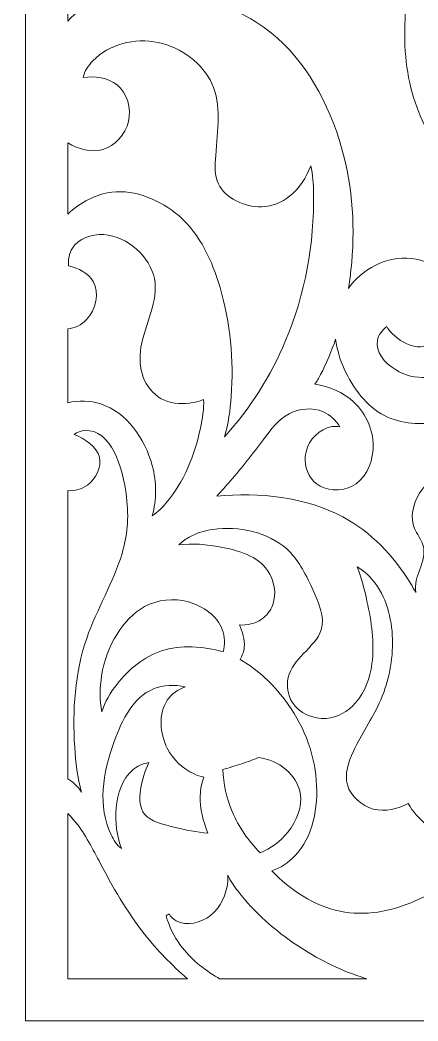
# Model space of a CAD drawing. Header units: centimetres. Extents: x -9.3 to 7.7, y -13.3 to 13.
# Drawn here: x 0.3 to 2.78, y -13.28 to -7.05 of the extents above; entities that cross this region are included whole.
import ezdxf

# ---------------------------------------------------------------- set-up
doc = ezdxf.new("R2010")
doc.units = ezdxf.units.CM
doc.header["$MEASUREMENT"] = 0
doc.layers.add('layer 1', color=7, linetype='Continuous')

msp = doc.modelspace()

# ---------------------------------------------------------------- linework, layer by layer
at = {"layer": 'layer 1', "color": 242, "lineweight": 9}
for points, knots in [([(0.33858, 12.99521), (0.33858, 12.99521), (7.73598, 12.99521), (7.73598, 12.99521), (7.73598, 12.99521), (7.73598, 12.99521), (7.73598, -13.28328), (7.73598, -13.28328), (7.73598, -13.28328), (7.73598, -13.28328), (0.33858, -13.28328), (0.33858, -13.28328), (0.33858, -13.28328), (0.33858, -13.28328), (0.33858, 2.89274), (0.33858, 2.89274), (0.33858, 2.89274), (0.33842, 2.89384), (0.33827, 2.89494), (0.33813, 2.89604), (0.33813, 2.89604), (0.33478, 2.92161), (0.33509, 2.94727), (0.33858, 2.97243), (0.33858, 2.97243), (0.33858, 2.97243), (0.33858, 3.89039), (0.33858, 3.89039), (0.33858, 3.89039), (0.33535, 3.89938), (0.33244, 3.90847), (0.32986, 3.91759), (0.32986, 3.91759), (0.30446, 4.00729), (0.31041, 4.09978), (0.33858, 4.18502), (0.33858, 4.18502), (0.33858, 4.18502), (0.33858, 12.99521), (0.33858, 12.99521)], [0, 0, 0, 0, 0.0909091, 0.0909091, 0.0909091, 0.0909091, 0.1818182, 0.1818182, 0.1818182, 0.1818182, 0.2727273, 0.2727273, 0.2727273, 0.2727273, 0.3636364, 0.3636364, 0.3636364, 0.3636364, 0.4545455, 0.4545455, 0.4545455, 0.4545455, 0.5454545, 0.5454545, 0.5454545, 0.5454545, 0.6363636, 0.6363636, 0.6363636, 0.6363636, 0.7272727, 0.7272727, 0.7272727, 0.7272727, 0.8181818, 0.8181818, 0.8181818, 0.8181818, 1, 1, 1, 1]), ([(0.60137, -6.07905), (0.60514, -6.11188), (0.61442, -6.14447), (0.62777, -6.17567), (0.62777, -6.17567), (0.65341, -6.23561), (0.69403, -6.29048), (0.75074, -6.32355), (0.75074, -6.32355), (0.81526, -6.36118), (0.90062, -6.37057), (0.98073, -6.35926), (0.98073, -6.35926), (1.02841, -6.35253), (1.07423, -6.33847), (1.11462, -6.31495), (1.11462, -6.31495), (1.08505, -6.37606), (1.07341, -6.44304), (1.07479, -6.51039), (1.07479, -6.51039), (1.07688, -6.6123), (1.10877, -6.71508), (1.19137, -6.78307), (1.19137, -6.78307), (1.26088, -6.84028), (1.36629, -6.87285), (1.4513, -6.84457), (1.4513, -6.84457), (1.48672, -6.83278), (1.5186, -6.81044), (1.55573, -6.79924), (1.55573, -6.79924), (1.60694, -6.78378), (1.66815, -6.78954), (1.70942, -6.81796), (1.70942, -6.81796), (1.74463, -6.84221), (1.76533, -6.88295), (1.79831, -6.90546), (1.79831, -6.90546), (1.85912, -6.94698), (1.96164, -6.92654), (2.04395, -6.88917), (2.04395, -6.88917), (2.12353, -6.85303), (2.1842, -6.80106), (2.22205, -6.73583), (2.22205, -6.73583), (2.2636, -6.66422), (2.27764, -6.57664), (2.27023, -6.49704), (2.27023, -6.49704), (2.3079, -6.52863), (2.35567, -6.55145), (2.40524, -6.56398), (2.40524, -6.56398), (2.48241, -6.58348), (2.56393, -6.57802), (2.64906, -6.55223), (2.64906, -6.55223), (2.70758, -6.53451), (2.7678, -6.50717), (2.81096, -6.47091), (2.81096, -6.47091), (2.75543, -6.63268), (2.7214, -6.80289), (2.70767, -6.974), (2.70767, -6.974), (2.69338, -7.15202), (2.70102, -7.33102), (2.74855, -7.50044), (2.74855, -7.50044), (2.79167, -7.65412), (2.8676, -7.79992), (2.96196, -7.92926), (2.96196, -7.92926), (3.00453, -7.98762), (3.05087, -8.04263), (3.09218, -8.10177), (3.09218, -8.10177), (3.18123, -8.22925), (3.24695, -8.37592), (3.27361, -8.53089), (3.27361, -8.53089), (3.29765, -8.6706), (3.28994, -8.81706), (3.23793, -8.94938), (3.23793, -8.94938), (3.19592, -9.05626), (3.12501, -9.15393), (3.02523, -9.21365), (3.02523, -9.21365), (2.91279, -9.28095), (2.7637, -9.30007), (2.64315, -9.22467), (2.64315, -9.22467), (2.57578, -9.18254), (2.51733, -9.11088), (2.5311, -9.04282), (2.5311, -9.04282), (2.53783, -9.00954), (2.56184, -8.97712), (2.58988, -8.95648), (2.58988, -8.95648), (2.598, -8.97242), (2.60991, -8.98588), (2.62294, -8.99873), (2.62294, -8.99873), (2.66587, -9.04104), (2.72093, -9.07665), (2.77908, -9.08139), (2.77908, -9.08139), (2.83301, -9.08579), (2.88959, -9.06365), (2.93338, -9.02628), (2.93338, -9.02628), (3.00993, -8.96098), (3.04744, -8.84919), (3.02458, -8.75482), (3.02458, -8.75482), (2.99986, -8.6528), (2.90458, -8.57114), (2.79991, -8.54185), (2.79991, -8.54185), (2.65177, -8.50039), (2.4848, -8.56383), (2.38334, -8.67759), (2.38334, -8.67759), (2.37143, -8.69095), (2.36043, -8.70501), (2.35033, -8.71963), (2.35033, -8.71963), (2.3567, -8.6814), (2.36202, -8.643), (2.36632, -8.60455), (2.36632, -8.60455), (2.3948, -8.34994), (2.37887, -8.09239), (2.30787, -7.84159), (2.30787, -7.84159), (2.22988, -7.56606), (2.08545, -7.29868), (1.86857, -7.12488), (1.86857, -7.12488), (1.7416, -7.02313), (1.58981, -6.95346), (1.42935, -6.90291), (1.42935, -6.90291), (1.27903, -6.85556), (1.1211, -6.82499), (0.97125, -6.85096), (0.97125, -6.85096), (0.83424, -6.87471), (0.70398, -6.94572), (0.60137, -7.05246), (0.60137, -7.05246), (0.60137, -7.05246), (0.60137, -6.07905), (0.60137, -6.07905)], [0, 0, 0, 0, 0.0243902, 0.0243902, 0.0243902, 0.0243902, 0.0487805, 0.0487805, 0.0487805, 0.0487805, 0.0731707, 0.0731707, 0.0731707, 0.0731707, 0.097561, 0.097561, 0.097561, 0.097561, 0.1219512, 0.1219512, 0.1219512, 0.1219512, 0.1463415, 0.1463415, 0.1463415, 0.1463415, 0.1707317, 0.1707317, 0.1707317, 0.1707317, 0.195122, 0.195122, 0.195122, 0.195122, 0.2195122, 0.2195122, 0.2195122, 0.2195122, 0.2439024, 0.2439024, 0.2439024, 0.2439024, 0.2682927, 0.2682927, 0.2682927, 0.2682927, 0.2926829, 0.2926829, 0.2926829, 0.2926829, 0.3170732, 0.3170732, 0.3170732, 0.3170732, 0.3414634, 0.3414634, 0.3414634, 0.3414634, 0.3658537, 0.3658537, 0.3658537, 0.3658537, 0.3902439, 0.3902439, 0.3902439, 0.3902439, 0.4146341, 0.4146341, 0.4146341, 0.4146341, 0.4390244, 0.4390244, 0.4390244, 0.4390244, 0.4634146, 0.4634146, 0.4634146, 0.4634146, 0.4878049, 0.4878049, 0.4878049, 0.4878049, 0.5121951, 0.5121951, 0.5121951, 0.5121951, 0.5365854, 0.5365854, 0.5365854, 0.5365854, 0.5609756, 0.5609756, 0.5609756, 0.5609756, 0.5853659, 0.5853659, 0.5853659, 0.5853659, 0.6097561, 0.6097561, 0.6097561, 0.6097561, 0.6341463, 0.6341463, 0.6341463, 0.6341463, 0.6585366, 0.6585366, 0.6585366, 0.6585366, 0.6829268, 0.6829268, 0.6829268, 0.6829268, 0.7073171, 0.7073171, 0.7073171, 0.7073171, 0.7317073, 0.7317073, 0.7317073, 0.7317073, 0.7560976, 0.7560976, 0.7560976, 0.7560976, 0.7804878, 0.7804878, 0.7804878, 0.7804878, 0.804878, 0.804878, 0.804878, 0.804878, 0.8292683, 0.8292683, 0.8292683, 0.8292683, 0.8536585, 0.8536585, 0.8536585, 0.8536585, 0.8780488, 0.8780488, 0.8780488, 0.8780488, 0.902439, 0.902439, 0.902439, 0.902439, 0.9268293, 0.9268293, 0.9268293, 0.9268293, 0.9512195, 0.9512195, 0.9512195, 0.9512195, 1, 1, 1, 1]), ([(0.60137, -7.81159), (0.66883, -7.85127), (0.74893, -7.87293), (0.82012, -7.85218), (0.82012, -7.85218), (0.89607, -7.83005), (0.96188, -7.75964), (0.98069, -7.67744), (0.98069, -7.67744), (0.99951, -7.59518), (0.97126, -7.5011), (0.90985, -7.45075), (0.90985, -7.45075), (0.85356, -7.4046), (0.76942, -7.3952), (0.69733, -7.40352), (0.69733, -7.40352), (0.70683, -7.36444), (0.73028, -7.3294), (0.75872, -7.29962), (0.75872, -7.29962), (0.8581, -7.19558), (1.01852, -7.15576), (1.16488, -7.18628), (1.16488, -7.18628), (1.3111, -7.21677), (1.44328, -7.31747), (1.5002, -7.44131), (1.5002, -7.44131), (1.5609, -7.57338), (1.536, -7.73176), (1.52381, -7.88996), (1.52381, -7.88996), (1.51899, -7.95254), (1.51615, -8.01509), (1.54034, -8.0669), (1.54034, -8.0669), (1.58195, -8.15605), (1.70353, -8.21345), (1.81064, -8.20978), (1.81064, -8.20978), (1.87571, -8.20755), (1.93544, -8.18278), (1.9844, -8.14414), (1.9844, -8.14414), (2.0451, -8.09623), (2.08925, -8.027), (2.11569, -7.95493), (2.11569, -7.95493), (2.12955, -8.01041), (2.13267, -8.06797), (2.13363, -8.12557), (2.13363, -8.12557), (2.13891, -8.43907), (2.08083, -8.75391), (1.95964, -9.0431), (1.95964, -9.0431), (1.86746, -9.26304), (1.73878, -9.46814), (1.57862, -9.64251), (1.57862, -9.64251), (1.60322, -9.56136), (1.61441, -9.47656), (1.62044, -9.39159), (1.62044, -9.39159), (1.6366, -9.16381), (1.61561, -8.93485), (1.55074, -8.7132), (1.55074, -8.7132), (1.50185, -8.54611), (1.42801, -8.38318), (1.29519, -8.26714), (1.29519, -8.26714), (1.18052, -8.16696), (1.02188, -8.10174), (0.877, -8.11845), (0.877, -8.11845), (0.77596, -8.13011), (0.6816, -8.18162), (0.60137, -8.25489), (0.60137, -8.25489), (0.60137, -8.25489), (0.60137, -7.81159), (0.60137, -7.81159)], [0, 0, 0, 0, 0.0454545, 0.0454545, 0.0454545, 0.0454545, 0.0909091, 0.0909091, 0.0909091, 0.0909091, 0.1363636, 0.1363636, 0.1363636, 0.1363636, 0.1818182, 0.1818182, 0.1818182, 0.1818182, 0.2272727, 0.2272727, 0.2272727, 0.2272727, 0.2727273, 0.2727273, 0.2727273, 0.2727273, 0.3181818, 0.3181818, 0.3181818, 0.3181818, 0.3636364, 0.3636364, 0.3636364, 0.3636364, 0.4090909, 0.4090909, 0.4090909, 0.4090909, 0.4545455, 0.4545455, 0.4545455, 0.4545455, 0.5, 0.5, 0.5, 0.5, 0.5454545, 0.5454545, 0.5454545, 0.5454545, 0.5909091, 0.5909091, 0.5909091, 0.5909091, 0.6363636, 0.6363636, 0.6363636, 0.6363636, 0.6818182, 0.6818182, 0.6818182, 0.6818182, 0.7272727, 0.7272727, 0.7272727, 0.7272727, 0.7727273, 0.7727273, 0.7727273, 0.7727273, 0.8181818, 0.8181818, 0.8181818, 0.8181818, 0.8636364, 0.8636364, 0.8636364, 0.8636364, 0.9090909, 0.9090909, 0.9090909, 0.9090909, 1, 1, 1, 1]), ([(0.60137, -8.96924), (0.64344, -8.96689), (0.68684, -8.94607), (0.71902, -8.913), (0.71902, -8.913), (0.77957, -8.8508), (0.80044, -8.74528), (0.76084, -8.67603), (0.76084, -8.67603), (0.73093, -8.62373), (0.66653, -8.59211), (0.60751, -8.57845), (0.60751, -8.57845), (0.60295, -8.54076), (0.61062, -8.49919), (0.63074, -8.46694), (0.63074, -8.46694), (0.66824, -8.40683), (0.74899, -8.37911), (0.82589, -8.3833), (0.82589, -8.3833), (0.9774, -8.39155), (1.11397, -8.52365), (1.14185, -8.65745), (1.14185, -8.65745), (1.1709, -8.79676), (1.0821, -8.93792), (1.05822, -9.08492), (1.05822, -9.08492), (1.04799, -9.14783), (1.04966, -9.2118), (1.07216, -9.27078), (1.07216, -9.27078), (1.09327, -9.32614), (1.13274, -9.3771), (1.18367, -9.40553), (1.18367, -9.40553), (1.23572, -9.43459), (1.29975, -9.44013), (1.36024, -9.43341), (1.36024, -9.43341), (1.39113, -9.42998), (1.4211, -9.42336), (1.44852, -9.41018), (1.44852, -9.41018), (1.45108, -9.46992), (1.44176, -9.52939), (1.42894, -9.58848), (1.42894, -9.58848), (1.39227, -9.75765), (1.327, -9.92363), (1.21525, -10.05545), (1.21525, -10.05545), (1.18965, -10.08565), (1.1616, -10.11406), (1.12819, -10.13459), (1.12819, -10.13459), (1.15694, -10.03443), (1.15625, -9.9272), (1.12819, -9.82197), (1.12819, -9.82197), (1.0833, -9.65362), (0.96838, -9.49039), (0.80764, -9.4381), (0.80764, -9.4381), (0.74237, -9.41687), (0.66955, -9.41393), (0.60137, -9.43184), (0.60137, -9.43184), (0.60137, -9.43184), (0.60137, -8.96924), (0.60137, -8.96924)], [0, 0, 0, 0, 0.0526316, 0.0526316, 0.0526316, 0.0526316, 0.1052632, 0.1052632, 0.1052632, 0.1052632, 0.1578947, 0.1578947, 0.1578947, 0.1578947, 0.2105263, 0.2105263, 0.2105263, 0.2105263, 0.2631579, 0.2631579, 0.2631579, 0.2631579, 0.3157895, 0.3157895, 0.3157895, 0.3157895, 0.3684211, 0.3684211, 0.3684211, 0.3684211, 0.4210526, 0.4210526, 0.4210526, 0.4210526, 0.4736842, 0.4736842, 0.4736842, 0.4736842, 0.5263158, 0.5263158, 0.5263158, 0.5263158, 0.5789474, 0.5789474, 0.5789474, 0.5789474, 0.6315789, 0.6315789, 0.6315789, 0.6315789, 0.6842105, 0.6842105, 0.6842105, 0.6842105, 0.7368421, 0.7368421, 0.7368421, 0.7368421, 0.7894737, 0.7894737, 0.7894737, 0.7894737, 0.8421053, 0.8421053, 0.8421053, 0.8421053, 0.8947368, 0.8947368, 0.8947368, 0.8947368, 1, 1, 1, 1]), ([(2.76994, -10.61251), (2.7602, -10.59463), (2.7501, -10.57702), (2.73967, -10.55972), (2.73967, -10.55972), (2.63188, -10.38089), (2.4893, -10.23476), (2.31522, -10.14166), (2.31522, -10.14166), (2.08279, -10.01735), (1.79417, -9.98758), (1.53024, -10.01299), (1.53024, -10.01299), (1.55937, -9.98256), (1.58742, -9.95096), (1.61478, -9.91906), (1.61478, -9.91906), (1.68669, -9.83524), (1.75385, -9.74928), (1.82144, -9.65917), (1.82144, -9.65917), (1.86742, -9.59788), (1.9136, -9.53467), (1.98114, -9.49948), (1.98114, -9.49948), (2.04492, -9.46625), (2.12776, -9.45802), (2.19405, -9.48695), (2.19405, -9.48695), (2.23746, -9.5059), (2.27379, -9.54077), (2.29739, -9.58089), (2.29739, -9.58089), (2.27188, -9.57497), (2.24453, -9.57815), (2.21911, -9.58715), (2.21911, -9.58715), (2.14611, -9.61301), (2.08905, -9.68694), (2.08134, -9.76563), (2.08134, -9.76563), (2.07508, -9.82935), (2.10119, -9.89619), (2.15022, -9.93471), (2.15022, -9.93471), (2.2093, -9.98114), (2.30166, -9.98646), (2.36941, -9.95351), (2.36941, -9.95351), (2.4511, -9.91377), (2.49698, -9.81837), (2.50405, -9.72493), (2.50405, -9.72493), (2.51257, -9.61207), (2.46447, -9.50206), (2.38506, -9.42746), (2.38506, -9.42746), (2.31838, -9.36483), (2.22963, -9.32715), (2.14083, -9.31474), (2.14083, -9.31474), (2.1553, -9.29679), (2.16636, -9.27639), (2.17696, -9.25576), (2.17696, -9.25576), (2.21364, -9.18443), (2.24486, -9.11048), (2.27102, -9.03472), (2.27102, -9.03472), (2.27792, -9.09842), (2.29761, -9.16033), (2.32484, -9.22053), (2.32484, -9.22053), (2.37897, -9.3402), (2.4629, -9.45308), (2.57524, -9.51073), (2.57524, -9.51073), (2.67859, -9.56375), (2.80599, -9.57004), (2.9257, -9.54964), (2.9257, -9.54964), (2.98431, -9.53965), (3.04107, -9.52326), (3.09468, -9.50075), (3.09468, -9.50075), (3.09171, -9.50637), (3.08893, -9.51206), (3.08637, -9.51778), (3.08637, -9.51778), (3.04628, -9.60748), (3.05811, -9.70698), (3.09764, -9.7919), (3.09764, -9.7919), (3.11506, -9.82932), (3.13786, -9.86392), (3.16898, -9.88953), (3.16898, -9.88953), (3.13168, -9.86208), (3.084, -9.84637), (3.03713, -9.84578), (3.03713, -9.84578), (2.9409, -9.84457), (2.8481, -9.90716), (2.79408, -9.99502), (2.79408, -9.99502), (2.75204, -10.06339), (2.73348, -10.14706), (2.7621, -10.21463), (2.7621, -10.21463), (2.77697, -10.24975), (2.80461, -10.28053), (2.8154, -10.31696), (2.8154, -10.31696), (2.82328, -10.34359), (2.82217, -10.37324), (2.81642, -10.40129), (2.81642, -10.40129), (2.80656, -10.44939), (2.78305, -10.49277), (2.77376, -10.53947), (2.77376, -10.53947), (2.76903, -10.56321), (2.76799, -10.5878), (2.76994, -10.61251)], [0, 0, 0, 0, 0.03125, 0.03125, 0.03125, 0.03125, 0.0625, 0.0625, 0.0625, 0.0625, 0.09375, 0.09375, 0.09375, 0.09375, 0.125, 0.125, 0.125, 0.125, 0.15625, 0.15625, 0.15625, 0.15625, 0.1875, 0.1875, 0.1875, 0.1875, 0.21875, 0.21875, 0.21875, 0.21875, 0.25, 0.25, 0.25, 0.25, 0.28125, 0.28125, 0.28125, 0.28125, 0.3125, 0.3125, 0.3125, 0.3125, 0.34375, 0.34375, 0.34375, 0.34375, 0.375, 0.375, 0.375, 0.375, 0.40625, 0.40625, 0.40625, 0.40625, 0.4375, 0.4375, 0.4375, 0.4375, 0.46875, 0.46875, 0.46875, 0.46875, 0.5, 0.5, 0.5, 0.5, 0.53125, 0.53125, 0.53125, 0.53125, 0.5625, 0.5625, 0.5625, 0.5625, 0.59375, 0.59375, 0.59375, 0.59375, 0.625, 0.625, 0.625, 0.625, 0.65625, 0.65625, 0.65625, 0.65625, 0.6875, 0.6875, 0.6875, 0.6875, 0.71875, 0.71875, 0.71875, 0.71875, 0.75, 0.75, 0.75, 0.75, 0.78125, 0.78125, 0.78125, 0.78125, 0.8125, 0.8125, 0.8125, 0.8125, 0.84375, 0.84375, 0.84375, 0.84375, 0.875, 0.875, 0.875, 0.875, 0.90625, 0.90625, 0.90625, 0.90625, 0.9375, 0.9375, 0.9375, 0.9375, 1, 1, 1, 1]), ([(0.60137, -9.97866), (0.64566, -9.98065), (0.68896, -9.97083), (0.72453, -9.94464), (0.72453, -9.94464), (0.77749, -9.90567), (0.81329, -9.83044), (0.79972, -9.77052), (0.79972, -9.77052), (0.78449, -9.70323), (0.707, -9.65524), (0.64143, -9.62806), (0.64143, -9.62806), (0.65997, -9.61316), (0.68524, -9.60606), (0.7087, -9.60431), (0.7087, -9.60431), (0.86911, -9.59234), (0.9455, -9.83014), (0.96804, -10.01723), (0.96804, -10.01723), (0.9844, -10.15296), (0.97242, -10.26199), (0.94022, -10.36989), (0.94022, -10.36989), (0.88803, -10.54483), (0.78273, -10.71682), (0.71993, -10.89944), (0.71993, -10.89944), (0.64532, -11.1164), (0.6307, -11.34838), (0.6451, -11.57673), (0.6451, -11.57673), (0.65112, -11.67215), (0.66221, -11.76693), (0.6884, -11.85816), (0.6884, -11.85816), (0.66701, -11.82406), (0.63666, -11.79415), (0.60137, -11.77392), (0.60137, -11.77392), (0.60137, -11.77392), (0.60137, -9.97866), (0.60137, -9.97866)], [0, 0, 0, 0, 0.0833333, 0.0833333, 0.0833333, 0.0833333, 0.1666667, 0.1666667, 0.1666667, 0.1666667, 0.25, 0.25, 0.25, 0.25, 0.3333333, 0.3333333, 0.3333333, 0.3333333, 0.4166667, 0.4166667, 0.4166667, 0.4166667, 0.5, 0.5, 0.5, 0.5, 0.5833333, 0.5833333, 0.5833333, 0.5833333, 0.6666667, 0.6666667, 0.6666667, 0.6666667, 0.75, 0.75, 0.75, 0.75, 0.8333333, 0.8333333, 0.8333333, 0.8333333, 1, 1, 1, 1]), ([(3.01849, -13.0205), (3.09662, -12.98584), (3.16766, -12.93217), (3.21768, -12.86247), (3.21768, -12.86247), (3.2366, -12.83612), (3.25251, -12.80747), (3.26058, -12.77681), (3.26058, -12.77681), (3.27843, -12.70903), (3.25797, -12.63143), (3.21392, -12.57019), (3.21392, -12.57019), (3.16686, -12.50475), (3.09286, -12.45798), (3.02063, -12.45243), (3.02063, -12.45243), (2.93565, -12.44591), (2.85311, -12.49644), (2.76735, -12.53464), (2.76735, -12.53464), (2.61506, -12.60247), (2.4526, -12.63141), (2.29901, -12.59963), (2.29901, -12.59963), (2.13818, -12.56634), (1.98708, -12.46648), (1.87324, -12.34701), (1.87324, -12.34701), (1.92812, -12.33092), (1.97779, -12.29638), (2.01757, -12.25427), (2.01757, -12.25427), (2.13052, -12.13469), (2.16375, -11.95407), (2.15061, -11.78569), (2.15061, -11.78569), (2.13609, -11.59955), (2.06488, -11.42838), (1.95593, -11.28362), (1.95593, -11.28362), (1.87961, -11.18221), (1.78476, -11.09377), (1.67586, -11.03088), (1.67586, -11.03088), (1.69009, -11.00815), (1.69884, -10.98156), (1.7015, -10.95464), (1.7015, -10.95464), (1.70622, -10.90689), (1.69184, -10.85809), (1.6712, -10.81526), (1.6712, -10.81526), (1.71861, -10.81894), (1.76973, -10.80764), (1.80929, -10.77946), (1.80929, -10.77946), (1.84039, -10.75825), (1.86559, -10.7267), (1.87919, -10.69075), (1.87919, -10.69075), (1.90536, -10.62154), (1.88852, -10.53604), (1.84693, -10.47569), (1.84693, -10.47569), (1.78484, -10.38562), (1.66763, -10.35158), (1.5566, -10.33052), (1.5566, -10.33052), (1.46636, -10.31342), (1.38023, -10.30489), (1.29315, -10.31708), (1.29315, -10.31708), (1.31189, -10.29782), (1.33416, -10.28187), (1.35766, -10.2687), (1.35766, -10.2687), (1.40336, -10.24308), (1.45375, -10.22795), (1.50672, -10.22006), (1.50672, -10.22006), (1.66726, -10.19615), (1.85153, -10.23885), (1.96603, -10.34202), (1.96603, -10.34202), (2.03609, -10.40516), (2.08002, -10.49095), (2.12432, -10.58595), (2.12432, -10.58595), (2.16487, -10.67291), (2.20572, -10.76759), (2.18129, -10.84594), (2.18129, -10.84594), (2.16443, -10.90004), (2.11641, -10.94636), (2.07181, -10.99361), (2.07181, -10.99361), (2.02847, -11.03953), (1.98834, -11.08633), (1.97506, -11.14382), (1.97506, -11.14382), (1.96355, -11.19365), (1.97222, -11.25151), (2.00052, -11.29659), (2.00052, -11.29659), (2.0434, -11.36486), (2.13135, -11.40383), (2.21185, -11.39843), (2.21185, -11.39843), (2.28298, -11.39366), (2.34828, -11.35425), (2.39516, -11.30168), (2.39516, -11.30168), (2.45506, -11.23452), (2.48489, -11.14588), (2.49701, -11.05726), (2.49701, -11.05726), (2.51489, -10.92648), (2.49419, -10.79576), (2.46645, -10.66771), (2.46645, -10.66771), (2.45067, -10.59482), (2.4326, -10.52279), (2.40535, -10.45384), (2.40535, -10.45384), (2.44966, -10.47799), (2.48709, -10.5146), (2.51738, -10.55568), (2.51738, -10.55568), (2.59497, -10.66095), (2.62562, -10.7956), (2.62567, -10.92819), (2.62567, -10.92819), (2.62572, -11.05932), (2.59584, -11.18845), (2.54324, -11.3029), (2.54324, -11.3029), (2.49658, -11.40441), (2.43205, -11.49438), (2.38211, -11.60267), (2.38211, -11.60267), (2.35084, -11.67049), (2.32529, -11.74551), (2.34464, -11.8125), (2.34464, -11.8125), (2.36462, -11.88167), (2.43244, -11.9423), (2.50577, -11.96239), (2.50577, -11.96239), (2.57905, -11.98246), (2.65782, -11.96203), (2.7231, -11.92866), (2.7231, -11.92866), (2.75225, -11.97832), (2.79172, -12.02046), (2.83551, -12.05981), (2.83551, -12.05981), (2.90945, -12.12624), (2.99573, -12.1847), (3.09406, -12.19471), (3.09406, -12.19471), (3.17042, -12.20248), (3.25405, -12.18104), (3.3114, -12.13101), (3.3114, -12.13101), (3.3121, -12.13039), (3.3128, -12.12976), (3.3135, -12.12913), (3.3135, -12.12913), (3.29683, -12.30787), (3.31786, -12.48851), (3.3997, -12.63596), (3.3997, -12.63596), (3.47975, -12.78021), (3.61799, -12.8927), (3.75838, -12.98944), (3.75838, -12.98944), (3.77372, -13.00002), (3.78908, -13.01039), (3.80454, -13.0205), (3.80454, -13.0205), (3.80454, -13.0205), (3.01849, -13.0205), (3.01849, -13.0205)], [0, 0, 0, 0, 0.0212766, 0.0212766, 0.0212766, 0.0212766, 0.0425532, 0.0425532, 0.0425532, 0.0425532, 0.0638298, 0.0638298, 0.0638298, 0.0638298, 0.0851064, 0.0851064, 0.0851064, 0.0851064, 0.106383, 0.106383, 0.106383, 0.106383, 0.1276596, 0.1276596, 0.1276596, 0.1276596, 0.1489362, 0.1489362, 0.1489362, 0.1489362, 0.1702128, 0.1702128, 0.1702128, 0.1702128, 0.1914894, 0.1914894, 0.1914894, 0.1914894, 0.212766, 0.212766, 0.212766, 0.212766, 0.2340426, 0.2340426, 0.2340426, 0.2340426, 0.2553191, 0.2553191, 0.2553191, 0.2553191, 0.2765957, 0.2765957, 0.2765957, 0.2765957, 0.2978723, 0.2978723, 0.2978723, 0.2978723, 0.3191489, 0.3191489, 0.3191489, 0.3191489, 0.3404255, 0.3404255, 0.3404255, 0.3404255, 0.3617021, 0.3617021, 0.3617021, 0.3617021, 0.3829787, 0.3829787, 0.3829787, 0.3829787, 0.4042553, 0.4042553, 0.4042553, 0.4042553, 0.4255319, 0.4255319, 0.4255319, 0.4255319, 0.4468085, 0.4468085, 0.4468085, 0.4468085, 0.4680851, 0.4680851, 0.4680851, 0.4680851, 0.4893617, 0.4893617, 0.4893617, 0.4893617, 0.5106383, 0.5106383, 0.5106383, 0.5106383, 0.5319149, 0.5319149, 0.5319149, 0.5319149, 0.5531915, 0.5531915, 0.5531915, 0.5531915, 0.5744681, 0.5744681, 0.5744681, 0.5744681, 0.5957447, 0.5957447, 0.5957447, 0.5957447, 0.6170213, 0.6170213, 0.6170213, 0.6170213, 0.6382979, 0.6382979, 0.6382979, 0.6382979, 0.6595745, 0.6595745, 0.6595745, 0.6595745, 0.6808511, 0.6808511, 0.6808511, 0.6808511, 0.7021277, 0.7021277, 0.7021277, 0.7021277, 0.7234043, 0.7234043, 0.7234043, 0.7234043, 0.7446809, 0.7446809, 0.7446809, 0.7446809, 0.7659574, 0.7659574, 0.7659574, 0.7659574, 0.787234, 0.787234, 0.787234, 0.787234, 0.8085106, 0.8085106, 0.8085106, 0.8085106, 0.8297872, 0.8297872, 0.8297872, 0.8297872, 0.8510638, 0.8510638, 0.8510638, 0.8510638, 0.8723404, 0.8723404, 0.8723404, 0.8723404, 0.893617, 0.893617, 0.893617, 0.893617, 0.9148936, 0.9148936, 0.9148936, 0.9148936, 0.9361702, 0.9361702, 0.9361702, 0.9361702, 0.9574468, 0.9574468, 0.9574468, 0.9574468, 1, 1, 1, 1]), ([(0.81399, -11.35751), (0.80105, -11.2834), (0.80119, -11.20648), (0.81305, -11.1318), (0.81305, -11.1318), (0.82757, -11.0404), (0.85965, -10.95236), (0.9091, -10.87277), (0.9091, -10.87277), (0.95256, -10.80282), (1.00946, -10.73941), (1.08081, -10.70106), (1.08081, -10.70106), (1.16165, -10.65762), (1.26106, -10.64634), (1.35439, -10.67196), (1.35439, -10.67196), (1.44629, -10.69718), (1.53231, -10.75819), (1.56394, -10.84367), (1.56394, -10.84367), (1.58026, -10.88779), (1.58209, -10.93842), (1.56976, -10.98337), (1.56976, -10.98337), (1.44685, -10.94737), (1.3073, -10.93688), (1.18559, -10.97755), (1.18559, -10.97755), (1.07624, -11.01408), (0.9813, -11.09189), (0.9091, -11.18419), (0.9091, -11.18419), (0.86774, -11.23706), (0.83385, -11.29467), (0.81399, -11.35751)], [0, 0, 0, 0, 0.1, 0.1, 0.1, 0.1, 0.2, 0.2, 0.2, 0.2, 0.3, 0.3, 0.3, 0.3, 0.4, 0.4, 0.4, 0.4, 0.5, 0.5, 0.5, 0.5, 0.6, 0.6, 0.6, 0.6, 0.7, 0.7, 0.7, 0.7, 0.8, 0.8, 0.8, 0.8, 1, 1, 1, 1]), ([(1.47565, -12.11321), (1.40403, -12.10845), (1.33827, -12.09233), (1.2638, -12.07468), (1.2638, -12.07468), (1.19471, -12.05831), (1.11812, -12.04063), (1.08084, -11.99444), (1.08084, -11.99444), (1.02076, -11.91999), (1.06279, -11.77148), (1.10652, -11.67346), (1.10652, -11.67346), (1.07046, -11.67835), (1.03523, -11.69505), (1.00702, -11.71839), (1.00702, -11.71839), (0.94015, -11.77373), (0.91267, -11.86639), (0.9043, -11.95592), (0.9043, -11.95592), (0.89604, -12.04435), (0.90642, -12.12974), (0.9364, -12.2095), (0.9364, -12.2095), (0.908, -12.18746), (0.88806, -12.15563), (0.87221, -12.12283), (0.87221, -12.12283), (0.78675, -11.94603), (0.81984, -11.74087), (0.89146, -11.54185), (0.89146, -11.54185), (0.94177, -11.40207), (1.01108, -11.26532), (1.13541, -11.21445), (1.13541, -11.21445), (1.19613, -11.18961), (1.26999, -11.18524), (1.33442, -11.20162), (1.33442, -11.20162), (1.29009, -11.21613), (1.24878, -11.24623), (1.22207, -11.28507), (1.22207, -11.28507), (1.16512, -11.36791), (1.17463, -11.49053), (1.22207, -11.58358), (1.22207, -11.58358), (1.25887, -11.65576), (1.31849, -11.71016), (1.38898, -11.74407), (1.38898, -11.74407), (1.40846, -11.75344), (1.42875, -11.76125), (1.44997, -11.76333), (1.44997, -11.76333), (1.4356, -11.79984), (1.42874, -11.83938), (1.4275, -11.87889), (1.4275, -11.87889), (1.42499, -11.95917), (1.44565, -12.03932), (1.47565, -12.11321)], [0, 0, 0, 0, 0.0588235, 0.0588235, 0.0588235, 0.0588235, 0.1176471, 0.1176471, 0.1176471, 0.1176471, 0.1764706, 0.1764706, 0.1764706, 0.1764706, 0.2352941, 0.2352941, 0.2352941, 0.2352941, 0.2941176, 0.2941176, 0.2941176, 0.2941176, 0.3529412, 0.3529412, 0.3529412, 0.3529412, 0.4117647, 0.4117647, 0.4117647, 0.4117647, 0.4705882, 0.4705882, 0.4705882, 0.4705882, 0.5294118, 0.5294118, 0.5294118, 0.5294118, 0.5882353, 0.5882353, 0.5882353, 0.5882353, 0.6470588, 0.6470588, 0.6470588, 0.6470588, 0.7058824, 0.7058824, 0.7058824, 0.7058824, 0.7647059, 0.7647059, 0.7647059, 0.7647059, 0.8235294, 0.8235294, 0.8235294, 0.8235294, 0.8823529, 0.8823529, 0.8823529, 0.8823529, 1, 1, 1, 1]), ([(1.56873, -11.71519), (1.60866, -11.7046), (1.64828, -11.69285), (1.6875, -11.67988), (1.6875, -11.67988), (1.72318, -11.66807), (1.75851, -11.65524), (1.79342, -11.64136), (1.79342, -11.64136), (1.85348, -11.65106), (1.91281, -11.67485), (1.96033, -11.71519), (1.96033, -11.71519), (2.00535, -11.75338), (2.03977, -11.80641), (2.0502, -11.86283), (2.0502, -11.86283), (2.06566, -11.94634), (2.02857, -12.03727), (1.97317, -12.10678), (1.97317, -12.10678), (1.92646, -12.1654), (1.86673, -12.20879), (1.79984, -12.23518), (1.79984, -12.23518), (1.72795, -12.16104), (1.66677, -12.07419), (1.62651, -11.97839), (1.62651, -11.97839), (1.5915, -11.89506), (1.57231, -11.80494), (1.56873, -11.71519)], [0, 0, 0, 0, 0.1111111, 0.1111111, 0.1111111, 0.1111111, 0.2222222, 0.2222222, 0.2222222, 0.2222222, 0.3333333, 0.3333333, 0.3333333, 0.3333333, 0.4444444, 0.4444444, 0.4444444, 0.4444444, 0.5555556, 0.5555556, 0.5555556, 0.5555556, 0.6666667, 0.6666667, 0.6666667, 0.6666667, 0.7777778, 0.7777778, 0.7777778, 0.7777778, 1, 1, 1, 1]), ([(0.60137, -11.98976), (0.61365, -12.00162), (0.62534, -12.01413), (0.63645, -12.02701), (0.63645, -12.02701), (0.70325, -12.10451), (0.7492, -12.19583), (0.79679, -12.28624), (0.79679, -12.28624), (0.88057, -12.44539), (0.9694, -12.6017), (1.07999, -12.74202), (1.07999, -12.74202), (1.1595, -12.8429), (1.25026, -12.93551), (1.34777, -13.0205), (1.34777, -13.0205), (1.34777, -13.0205), (0.60137, -13.0205), (0.60137, -13.0205), (0.60137, -13.0205), (0.60137, -13.0205), (0.60137, -11.98976), (0.60137, -11.98976)], [0, 0, 0, 0, 0.1428571, 0.1428571, 0.1428571, 0.1428571, 0.2857143, 0.2857143, 0.2857143, 0.2857143, 0.4285714, 0.4285714, 0.4285714, 0.4285714, 0.5714286, 0.5714286, 0.5714286, 0.5714286, 0.7142857, 0.7142857, 0.7142857, 0.7142857, 1, 1, 1, 1]), ([(1.54703, -13.0205), (1.54371, -13.01789), (1.54034, -13.01542), (1.53695, -13.01312), (1.53695, -13.01312), (1.44851, -12.96167), (1.36588, -12.89526), (1.30487, -12.81222), (1.30487, -12.81222), (1.26403, -12.75664), (1.23288, -12.69362), (1.21479, -12.62756), (1.21479, -12.62756), (1.22079, -12.62381), (1.2268, -12.62005), (1.2328, -12.6163), (1.2328, -12.6163), (1.24256, -12.63456), (1.25921, -12.64914), (1.27785, -12.65909), (1.27785, -12.65909), (1.3428, -12.69376), (1.43182, -12.67215), (1.49178, -12.62531), (1.49178, -12.62531), (1.55703, -12.57434), (1.58787, -12.49351), (1.59988, -12.41587), (1.59988, -12.41587), (1.5996, -12.40206), (1.59931, -12.38825), (1.59902, -12.37443), (1.59902, -12.37443), (1.61581, -12.41036), (1.63852, -12.44322), (1.66273, -12.47489), (1.66273, -12.47489), (1.76478, -12.60832), (1.89368, -12.72039), (2.03273, -12.81304), (2.03273, -12.81304), (2.15555, -12.89487), (2.28628, -12.96155), (2.42969, -13.00906), (2.42969, -13.00906), (2.44161, -13.01301), (2.45363, -13.01683), (2.46572, -13.0205), (2.46572, -13.0205), (2.46572, -13.0205), (1.54703, -13.0205), (1.54703, -13.0205)], [0, 0, 0, 0, 0.0714286, 0.0714286, 0.0714286, 0.0714286, 0.1428571, 0.1428571, 0.1428571, 0.1428571, 0.2142857, 0.2142857, 0.2142857, 0.2142857, 0.2857143, 0.2857143, 0.2857143, 0.2857143, 0.3571429, 0.3571429, 0.3571429, 0.3571429, 0.4285714, 0.4285714, 0.4285714, 0.4285714, 0.5, 0.5, 0.5, 0.5, 0.5714286, 0.5714286, 0.5714286, 0.5714286, 0.6428571, 0.6428571, 0.6428571, 0.6428571, 0.7142857, 0.7142857, 0.7142857, 0.7142857, 0.7857143, 0.7857143, 0.7857143, 0.7857143, 0.8571429, 0.8571429, 0.8571429, 0.8571429, 1, 1, 1, 1])]:
    msp.add_open_spline(points, degree=3, knots=knots, dxfattribs=at)

doc.saveas('drawing.dxf')
